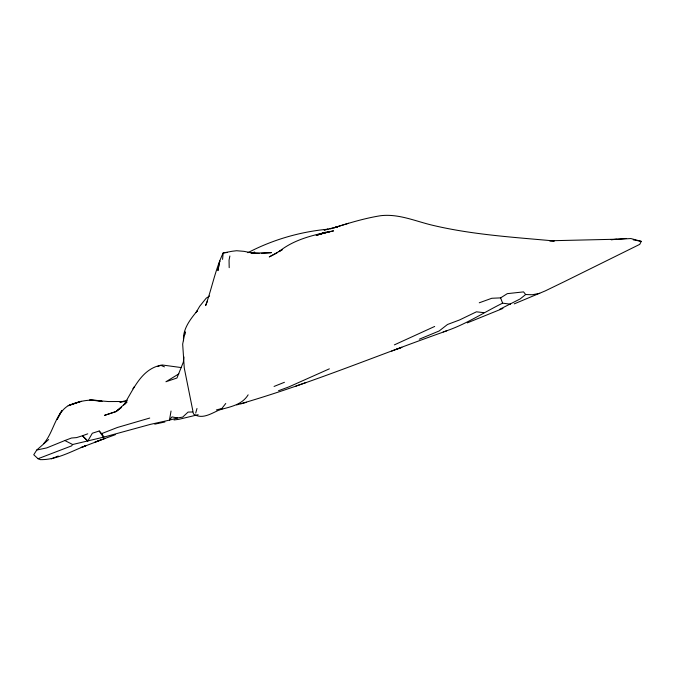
<?xml version="1.0" encoding="UTF-8"?>
<svg xmlns="http://www.w3.org/2000/svg" width="675" height="675" viewBox="0 0 675 675"><rect width="100%" height="100%" fill="white"/><g stroke="black" fill="none" stroke-linecap="round" stroke-linejoin="round"><path stroke-width="1.01" d="M184.857 334.733L185.102 331.762L182.672 344.132L184.267 368.002L193.48 413.977C203.209 420.567 213.435 411.767 222.623 408.62M222.573 259.386L223.163 252.965L232.166 251.252L236.587 250.729L244.029 251.345L254.104 253.361L258.154 253.454M183.954 356.932L183.338 362.137L176.96 378.008L165.915 381.763L178.841 373.874M171.037 411.033L169.467 420.137L150.424 424.364L104.009 437.062L72.647 444.513L64.851 440.53L46.803 447.888L36.771 450.014L33.75 454.756L38.036 458.73L40.264 459.633C56.489 460.029 71.246 451.373 86.02 445.576L81.177 447.533L105.055 438.438M229.871 255.994L229.053 260.153L229.196 267.671M195.699 413.066L196.99 408.493M207.588 300.788L205.622 305.581C211.984 288.217 215.182 269.789 223.163 252.965L227.551 252.433M164.472 366.863L160.658 365.259C140.923 369.402 133.346 389.88 123.727 405.017M626.181 238.477L611.111 239.676L630.88 238.545L641.25 241.363L639.765 244.35L564.621 281.517L545.155 290.95L514.215 303.877M43.639 443.644C53.814 432.262 54.776 414.239 68.2 405.683C78.832 401.085 90.602 398.461 102.06 401.347L89.665 399.963L108.574 401.558L124.234 401.498L119.855 402.182L127.406 400.258M132.916 388.783L134.35 386.623M72.647 444.513L71.575 445.888L38.036 458.73M225.754 403.481L221.839 408.502L216.388 409.953M124.512 404.62L127.018 401.878L116.176 411.446L104.448 415.387L116.041 411.632M248.147 394.833C241.937 405.008 230.192 406.823 219.746 409.784M36.771 450.014L48.667 439.518M121.635 407.025L116.176 411.446L121.019 407.869M539.696 293.321L532.322 294.747L525.665 294.528L520.138 298.949L499.728 309.293M209.571 296.004L206.238 298.156L199.716 306.256L196.062 312.5L197.513 310.584C190.519 318.929 182.436 329.273 183.558 340.748M247.86 252.72C272.616 239.735 300.257 231.694 328.118 229.179L324.118 230.065L337.821 226.749L334.007 227.753C349.287 222.961 364.66 218.261 380.506 215.73C398.495 213.511 415.429 221.223 432.557 225.264C472.475 234.748 513.616 237.237 554.352 240.967L549.602 240.781L616.739 239.212M479.267 302.788L491.788 298.274L500.605 297.886L507.296 293.65L523.555 291.887L525.665 294.528M510.562 304.206L502.622 303.159C482.827 312.905 464.476 325.358 443.205 331.889M58.244 456.013L51.275 458.873M394.386 344.866L434.675 326.455M276.936 253.007L269.241 256.922L282.209 249.708L278.868 251.699C294.562 239.009 314.322 234.748 333.585 230.85L316.313 235.086L325.08 232.816M329.358 368.845L288.706 386.969L278.522 390.715M64.851 440.53L71.474 438.024L76.57 437.602L82.46 435.755L87.843 440.969L92.323 433.24L99.233 431.004L101.647 433.62L117.374 427.486L149.732 418.044M502.917 308.433L467.269 322.895M318.237 234.714L325.502 232.234L318.575 234.706M274.067 386.438L284.428 382.295M419.302 339.204L439.13 330.995L447.5 324.489L459.591 319.942L476.432 311.825L483.798 312.643M316.347 235.389L321.055 233.592L329.543 231.643L316.313 235.086M446.757 330.843C376.701 355.489 308.095 384.564 236.604 404.941M391.694 351.076L401.887 347.304L395.913 349.515M100.668 440.032L94.989 442.117L115.324 434.683M87.742 433.822L82.46 435.755L87.674 441.129M295.971 386.066L306.138 382.48M157.511 366.567L162.076 364.964L181.533 367.605M348.553 223.282L329.889 229.011M177.483 417.952L169.467 420.137L171.982 416.905L177.483 417.952L182.638 417.133L188.072 412.087L192.594 411.978M240.848 403.81L246.578 402.308M198.163 414.686L178.892 419.327L173.998 419.951M252.796 252.669L254.779 252.18L251.792 252.813M154.744 424.153L164.911 421.985M261.2 253.42L271.409 252.653L251.092 253.176L259.166 253.454M633.217 239.828L641.25 241.363M101.647 433.62L104.009 437.062M99.233 431.004L103.376 437.197M500.605 297.886L502.622 303.159M219.097 263.503L217.932 270.624L219.856 260.938L219.097 263.503M60.387 412.864L57.088 419.47L61.965 410.619L60.387 412.864M72.52 404.232L68.2 405.683L81.253 401.296L72.52 404.232"/></g></svg>
